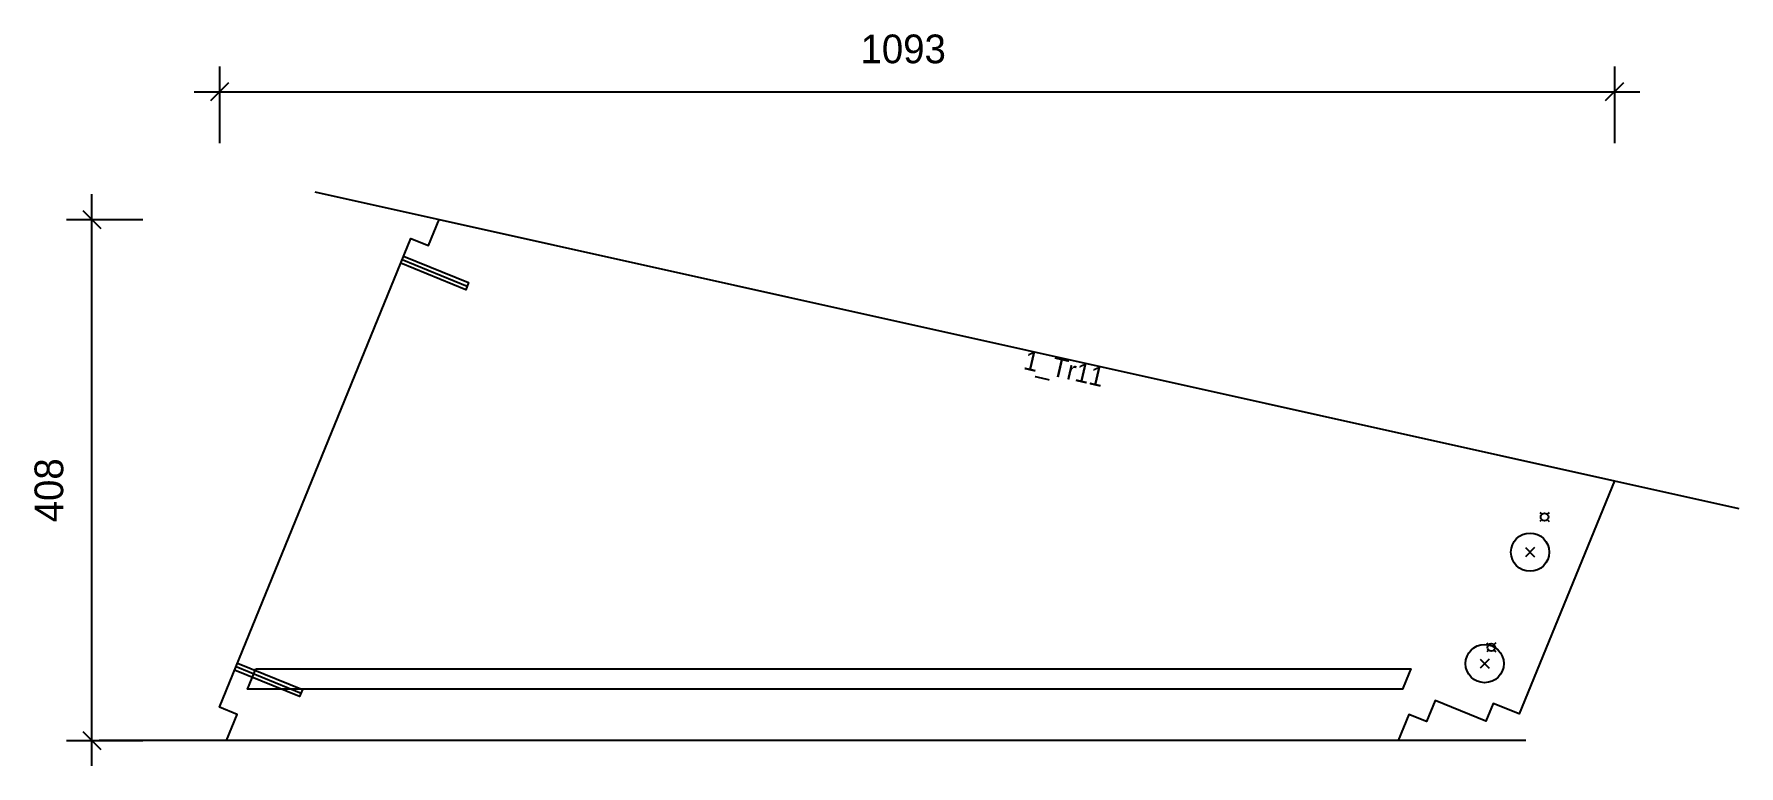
# Model space of a CAD drawing. Header units: millimetres. Extents: x -145 to 1191, y -20 to 553.
import ezdxf
from ezdxf.enums import TextEntityAlignment as Align

# ---------------------------------------------------------------- set-up
doc = ezdxf.new("R2010")
doc.units = ezdxf.units.MM
for name, color, linetype in [('CONTOUR', 7, 'CONTINUOUS'), ('CUT_RISER', 7, 'CONTINUOUS'), ('DIMLINES', 7, 'CONTINUOUS'), ('DIMLINESTEXT', 7, 'CONTINUOUS'), ('DRILLINGSOTHER', 7, 'CONTINUOUS'), ('DRILLINGSSIDE', 7, 'CONTINUOUS'), ('EXTRATREADBACKPROFILELINES', 7, 'CONTINUOUS'), ('EXTRATREADBACKPROFILELINESTEXT', 7, 'CONTINUOUS'), ('EXTRATREADFRONTPROFILELINES', 7, 'CONTINUOUS')]:
    doc.layers.add(name, color=color, linetype=linetype)

msp = doc.modelspace()

# ---------------------------------------------------------------- linework, layer by layer
at = {"layer": 'CONTOUR', "color": 0, "linetype": '0'}
msp.add_lwpolyline([(1093.146, 203.287), (1018.571, 20.673), (998.204, 28.99), (992.533, 15.103), (952.724, 31.36), (945.919, 14.696), (932.032, 20.367), (923.715, 0), (5.569, 0), (13.887, 20.367), (0, 26.038), (149.976, 393.288), (163.862, 387.617), (172.18, 407.984), (1093.146, 203.287)], dxfattribs=at)
at = {"layer": 'CUT_RISER', "color": 1, "linetype": '1'}
msp.add_lwpolyline([(28.438, 56), (36.438, 56), (70.638, 56), (104.837, 56), (139.036, 56), (173.236, 56), (207.435, 56), (241.634, 56), (275.834, 56), (310.033, 56), (344.233, 56), (378.432, 56), (412.631, 56), (446.831, 56), (481.03, 56), (489.03, 56), (523.229, 56), (557.429, 56), (591.628, 56), (625.828, 56), (660.027, 56), (694.226, 56), (728.426, 56), (762.625, 56), (796.824, 56), (831.024, 56), (865.223, 56), (899.423, 56), (933.622, 56), (932.315, 52.8), (927.088, 40), (919.088, 40), (887.046, 40), (855.003, 40), (822.961, 40), (790.919, 40), (758.877, 40), (726.834, 40), (694.792, 40), (662.75, 40), (630.707, 40), (598.665, 40), (566.623, 40), (534.581, 40), (502.538, 40), (470.496, 40), (438.454, 40), (406.412, 40), (374.369, 40), (342.327, 40), (310.285, 40), (278.242, 40), (246.2, 40), (214.158, 40), (182.116, 40), (150.073, 40), (118.031, 40), (85.989, 40), (53.947, 40), (21.904, 40), (23.211, 43.2), (28.438, 56)], dxfattribs=at)
at = {"layer": 'DIMLINES', "color": 0}
for p, q in [((0, 527.984), (0, 467.984)), ((1093.146, 527.984), (1093.146, 467.984)), ((-20, 507.984), (1113.146, 507.984)), ((7.071, 515.055), (-7.071, 500.913)), ((1100.217, 515.055), (1086.075, 500.913)), ((-100, -20), (-100, 427.984)), ((-107.071, 415.055), (-92.929, 400.913)), ((-120, 407.984), (-60, 407.984)), ((-120, 0), (-60, 0)), ((-107.071, 7.071), (-92.929, -7.071))]:
    msp.add_line(p, q, dxfattribs=at)
at = {"layer": 'DRILLINGSOTHER', "color": 3}
for p, q in [((1034.877, 178.595), (1036.291, 177.181)), ((1041.947, 178.595), (1040.533, 177.181)), ((1036.291, 172.939), (1034.876, 171.524)), ((1040.533, 172.939), (1041.946, 171.524)), ((1030.667, 150.974), (1023.596, 143.902)), ((1023.597, 150.974), (1030.666, 143.902)), ((994.541, 70.705), (993.127, 69.291)), ((993.128, 76.362), (994.542, 74.948)), ((998.783, 70.705), (1000.197, 69.291)), ((1000.198, 76.362), (998.784, 74.948)), ((995.032, 63.711), (987.96, 56.64)), ((987.962, 63.711), (995.03, 56.64))]:
    msp.add_line(p, q, dxfattribs=at)
for centre, radius in [((1038.412, 175.06), 3), ((1027.132, 147.438), 15), ((991.496, 60.176), 15), ((996.662, 72.826), 3)]:
    msp.add_circle(centre, radius, dxfattribs=at)
at = {"layer": 'DRILLINGSSIDE', "color": 3}
for p, q in [((143.171, 376.624), (194.088, 355.83)), ((12.981, 57.825), (63.899, 37.031))]:
    msp.add_line(p, q, dxfattribs=at)
at = {"layer": 'DRILLINGSSIDE', "color": 3, "linetype": '3'}
for points in [[(144.305, 379.401), (195.223, 358.608), (192.954, 353.053), (142.036, 373.847)], [(14.115, 60.602), (65.033, 39.808), (62.765, 34.254), (11.847, 55.047)]]:
    msp.add_lwpolyline(points, dxfattribs=at)
at = {"layer": 'EXTRATREADBACKPROFILELINES', "color": 2}
msp.add_line((74.562, 429.681), (1190.764, 181.59), dxfattribs=at)
at = {"layer": 'EXTRATREADFRONTPROFILELINES', "color": 2}
msp.add_line((1023.715, 0), (-94.431, 0), dxfattribs=at)

# ---------------------------------------------------------------- texts
at = {"layer": 'DIMLINESTEXT'}
msp.add_text('1093', height=22.5, dxfattribs=at).set_placement((502.325, 552.984), align=Align.TOP_LEFT)
msp.add_text('408', height=22.5, rotation=90, dxfattribs=at).set_placement((-145, 170.806), align=Align.TOP_LEFT)
at = {"layer": 'EXTRATREADBACKPROFILELINESTEXT'}
msp.add_text('1_Tr11', height=15, rotation=347, dxfattribs=at).set_placement((632.663, 305.636), align=Align.TOP_LEFT)

doc.saveas('drawing.dxf')
